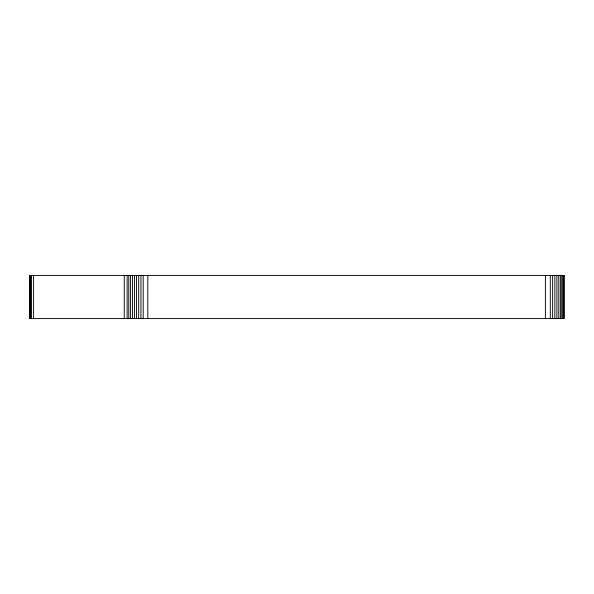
<?xml version="1.0" encoding="UTF-8"?>
<svg xmlns="http://www.w3.org/2000/svg" width="594" height="594" viewBox="0 0 594 594"><rect width="100%" height="100%" fill="white"/><g stroke="black" fill="none" stroke-linecap="round" stroke-linejoin="round"><path stroke-width="0.89" d="M563.654 275.416L563.654 318.584M562.86 275.416L562.86 318.584M561.768 275.416L561.768 318.584M560.394 275.416L560.394 318.584M558.768 275.416L558.768 318.584M556.905 275.416L556.905 318.584M554.855 275.416L554.855 318.584M552.635 275.416L552.635 318.584M550.296 275.416L550.296 318.584M545.403 275.416L545.403 318.584M147.809 275.416L147.809 318.584M143.191 275.416L143.191 318.584M140.927 275.416L140.927 318.584M138.699 275.416L138.699 318.584M136.538 275.416L136.538 318.584M134.452 275.416L134.452 318.584M132.455 275.416L132.455 318.584M130.561 275.416L130.561 318.584M128.779 275.416L128.779 318.584M127.131 275.416L127.131 318.584M124.257 275.416L124.257 318.584M33.598 275.416L33.598 318.584M31.4 275.416L31.4 318.584M30.613 275.416L30.613 318.584M30.042 275.416L30.042 318.584M564.3 275.416L29.7 275.416L29.7 318.584L564.3 318.584L564.278 275.416"/></g></svg>
